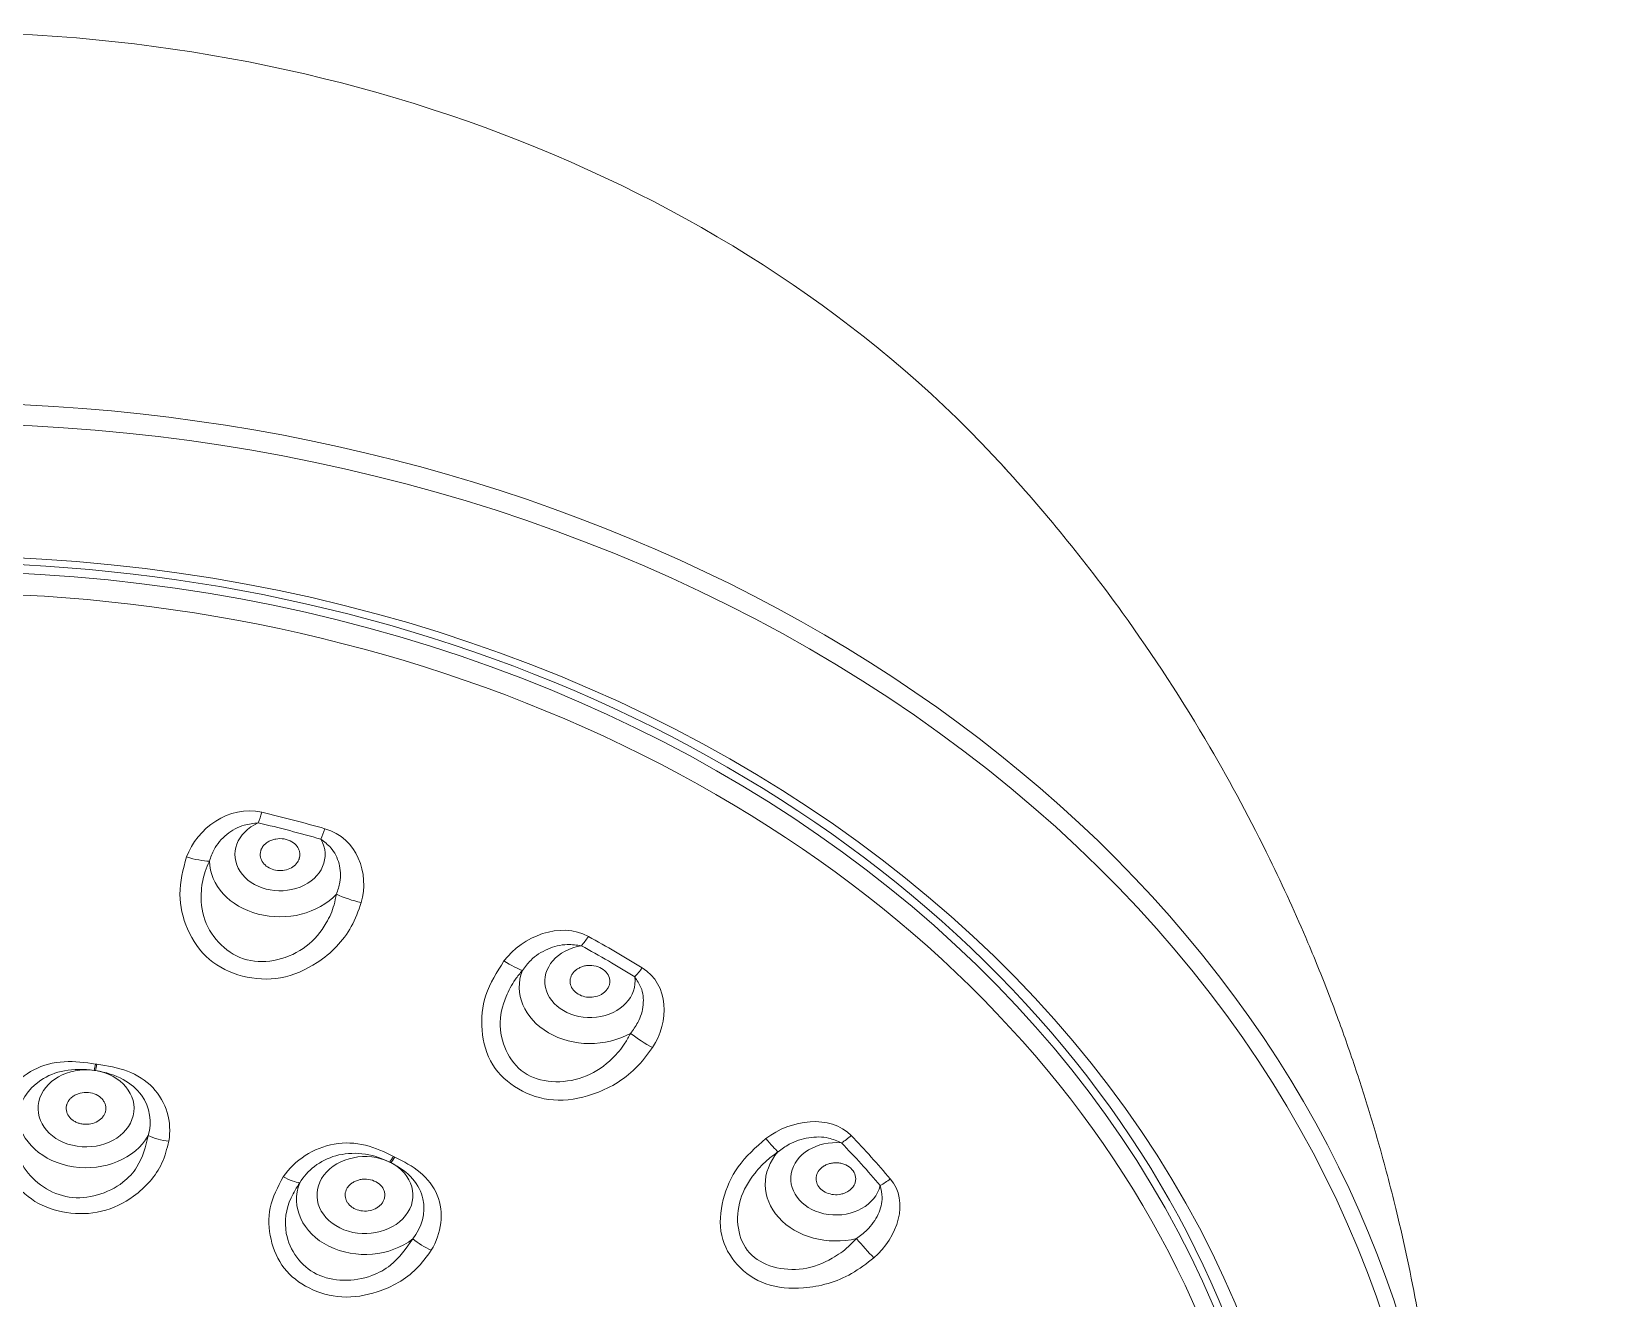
# Model space of a CAD drawing. Extents: x 4791 to 7950, y -233 to 2082.
# Drawn here: x 5966.47 to 6005.82, y 1199.62 to 1231.55 of the extents above; entities that cross this region are included whole.
import ezdxf

# ---------------------------------------------------------------- set-up
doc = ezdxf.new("R2010")
doc.units = 0
doc.header["$LTSCALE"] = 1.7
doc.header["$MEASUREMENT"] = 0
doc.layers.add('1', color=7, linetype='CONTINUOUS', true_color=0xffffff)

msp = doc.modelspace()

# ---------------------------------------------------------------- linework, layer by layer
at = {"layer": '1', "color": 7, "linetype": 'Continuous', "lineweight": 18}
for centre, major_axis, ratio, start_param, end_param in [((5964.082, 1204.797), (33.305, 0), 0.802817, 0.629961, 2.507366), ((5964.082, 1191.685), (-37.999, 0), 0.802817, 2.426765, 7.349349), ((5964.082, 1190.784), (34.11, 0), 0.802817, 0, 3.141593), ((5964.082, 1190.7), (-33.944, 0), 0.802817, 3.141593, 6.283185), ((5972.187, 1212.208), (-0.229, -0.973), 0.16784, 0.951643, 1.265531), ((5973.763, 1211.797), (0.276, 0.961), 0.200494, 4.102055, 4.415943), ((5980.326, 1209.112), (-0.481, -0.877), 0.336418, 1.020764, 1.334653), ((5981.668, 1208.33), (0.527, 0.85), 0.364196, 4.180832, 4.49472), ((5968.053, 1205.854), (0.118, 0.791), 0.109054, 4.081722, 4.316137), ((5968.09, 1205.849), (-0.119, -0.791), 0.110058, 0.940282, 1.174697), ((5986.876, 1204.149), (-0.721, -0.693), 0.472065, 1.144914, 1.458802), ((5975.495, 1203.546), (0.356, 0.717), 0.313438, 4.148942, 4.383357), ((5975.526, 1203.53), (-0.357, -0.716), 0.314306, 1.007828, 1.242243), ((5987.851, 1203.072), (0.761, 0.648), 0.492247, 4.315571, 4.62946)]:
    msp.add_ellipse(centre, major_axis=major_axis, ratio=ratio, start_param=start_param, end_param=end_param, dxfattribs=at)
at = {"layer": '1', "color": 7, "linetype": 'Continuous', "lineweight": 13}
for centre, major_axis, ratio, start_param, end_param in [((5964.082, 1191.41), (37.699, 0), 0.802817, 5.785835, 9.921285), ((5964.082, 1190.416), (33.622, 0), 0.802817, 0, 3.141593), ((5964.082, 1189.464), (-29.098, 0), 0.802817, 4.369432, 4.427027), ((5972.735, 1210.813), (1.136, 0), 0.802817, 2.074479, 6.721981), ((5964.082, 1189.435), (28.789, 0), 0.802817, 1.22784, 1.285435), ((5970.314, 1211.095), (-0.938, 0.346), 0.301971, 1.752604, 2.430633), ((5972.735, 1210.674), (-1.779, 0), 0.802817, 0.018537, 2.494737), ((5974.667, 1209.959), (-0.961, 0.275), 0.315359, 1.100552, 1.778581), ((5964.082, 1189.464), (-29.098, 0), 0.802817, 4.055273, 4.112868), ((5980.54, 1207.62), (1.136, 0), 0.802817, 1.76032, 6.407821), ((5964.082, 1189.435), (28.789, 0), 0.802817, 0.91368, 0.971275), ((5978.224, 1208.504), (-0.796, 0.606), 0.214964, 1.922101, 2.60013), ((5980.54, 1207.481), (-1.779, 0), 0.802817, 5.987563, 8.463763), ((5981.927, 1206.344), (-0.836, 0.549), 0.240428, 1.277333, 1.955362), ((5967.849, 1204.421), (1.209, 0), 0.802817, 1.401382, 7.653797), ((5964.082, 1188.256), (21.895, 0), 0.802817, 1.38514, 1.386853), ((5964.082, 1188.243), (21.709, 0), 0.802817, 1.38514, 1.386853), ((5967.849, 1204.309), (-1.723, 0), 0.802817, 0.059394, 2.712599), ((5969.884, 1203.927), (-0.787, 0.141), 0.403366, 1.009021, 1.705884), ((5984.75, 1204.078), (-0.603, 0.798), 0.084061, 2.055407, 2.733436), ((5986.735, 1202.647), (1.136, 0), 0.802817, 1.44616, 6.093662), ((5964.082, 1189.435), (28.789, 0), 0.802817, 0.599521, 0.657116), ((5964.082, 1189.464), (-29.098, 0), 0.802817, 3.741114, 3.798709), ((5974.874, 1202.236), (1.209, 0), 0.802817, 1.031783, 7.284197), ((5964.082, 1188.243), (21.709, 0), 0.802817, 1.015541, 1.017254), ((5964.082, 1188.256), (21.895, 0), 0.802817, 1.015541, 1.017254), ((5986.735, 1202.508), (-1.779, 0), 0.802817, 5.673404, 8.149603), ((5972.744, 1203.038), (-0.663, 0.447), 0.318237, 1.891641, 2.588505), ((5974.874, 1202.124), (-1.723, 0), 0.802817, 5.97298, 8.626186), ((5976.435, 1201.203), (-0.679, 0.422), 0.329815, 1.229332, 1.926196), ((5987.44, 1201.105), (-0.653, 0.758), 0.119109, 1.420009, 2.098038)]:
    msp.add_ellipse(centre, major_axis=major_axis, ratio=ratio, start_param=start_param, end_param=end_param, dxfattribs=at)
at = {"layer": '1', "color": 7, "linetype": 'Continuous', "lineweight": 18}
msp.add_ellipse((5964.082, 1190.624), major_axis=(-34.52, 0), ratio=0.802817, dxfattribs=at)
for points, knots in [([(6002.081, 1191.852), (6002.07, 1193.214), (6001.936, 1195.673), (6001.48, 1198.956), (6000.965, 1201.432), (6000.496, 1203.245), (6000.076, 1204.663), (5999.65, 1205.949), (5999.172, 1207.256), (5998.531, 1208.847), (5997.56, 1210.978), (5996.052, 1213.795), (5993.845, 1217.184), (5991.987, 1219.466), (5990.9, 1220.652)], [0, 0, 0, 0, 0.128474, 0.233219, 0.313212, 0.367991, 0.411653, 0.454626, 0.496901, 0.544064, 0.617151, 0.71802, 0.846086, 1, 1, 1, 1]), ([(5972.187, 1211.612), (5972.066, 1211.599), (5971.778, 1211.567), (5971.37, 1211.337), (5971.078, 1211), (5970.991, 1210.748), (5970.956, 1210.647)], [0, 0, 0, 0, 0.208279, 0.500324, 0.801781, 1, 1, 1, 1]), ([(5973.211, 1210.69), (5973.213, 1210.696), (5973.218, 1210.709), (5973.226, 1210.736), (5973.236, 1210.785), (5973.236, 1210.855), (5973.214, 1210.937), (5973.158, 1211.04), (5973.04, 1211.146), (5972.843, 1211.218), (5972.661, 1211.218), (5972.526, 1211.181), (5972.435, 1211.138), (5972.358, 1211.081), (5972.308, 1211.025), (5972.281, 1210.983), (5972.268, 1210.958), (5972.261, 1210.943), (5972.257, 1210.93), (5972.252, 1210.917), (5972.245, 1210.895), (5972.23, 1210.824), (5972.238, 1210.735), (5972.28, 1210.642), (5972.342, 1210.557), (5972.452, 1210.472), (5972.62, 1210.413), (5972.807, 1210.407), (5972.986, 1210.455), (5973.107, 1210.537), (5973.174, 1210.617), (5973.199, 1210.663), (5973.209, 1210.686), (5973.211, 1210.69)], [0, 0, 0, 0, 0.007812, 0.015625, 0.03125, 0.0625, 0.09375, 0.125, 0.1875, 0.25, 0.3125, 0.34375, 0.375, 0.40625, 0.4375, 0.453125, 0.460938, 0.46875, 0.472656, 0.476562, 0.484375, 0.5, 0.5625, 0.59375, 0.625, 0.6875, 0.75, 0.8125, 0.875, 0.9375, 0.96875, 0.996094, 1, 1, 1, 1]), ([(5974.154, 1209.813), (5974.189, 1209.914), (5974.277, 1210.167), (5974.251, 1210.586), (5974.065, 1210.97), (5973.852, 1211.133), (5973.763, 1211.201)], [0, 0, 0, 0, 0.200427, 0.49953, 0.790892, 1, 1, 1, 1]), ([(5980.326, 1208.516), (5980.208, 1208.533), (5979.922, 1208.574), (5979.459, 1208.455), (5979.071, 1208.205), (5978.905, 1207.984), (5978.839, 1207.897)], [0, 0, 0, 0, 0.208279, 0.500324, 0.801781, 1, 1, 1, 1]), ([(5980.945, 1207.385), (5980.95, 1207.39), (5980.96, 1207.402), (5980.978, 1207.425), (5981.006, 1207.469), (5981.033, 1207.536), (5981.044, 1207.619), (5981.03, 1207.731), (5980.959, 1207.861), (5980.799, 1207.978), (5980.626, 1208.023), (5980.483, 1208.022), (5980.38, 1208.004), (5980.285, 1207.969), (5980.216, 1207.928), (5980.174, 1207.894), (5980.153, 1207.874), (5980.14, 1207.861), (5980.13, 1207.85), (5980.121, 1207.839), (5980.106, 1207.82), (5980.064, 1207.756), (5980.037, 1207.669), (5980.042, 1207.57), (5980.068, 1207.475), (5980.14, 1207.366), (5980.277, 1207.269), (5980.453, 1207.216), (5980.641, 1207.218), (5980.788, 1207.265), (5980.883, 1207.325), (5980.924, 1207.362), (5980.943, 1207.382), (5980.945, 1207.385)], [0, 0, 0, 0, 0.007812, 0.015625, 0.03125, 0.0625, 0.09375, 0.125, 0.1875, 0.25, 0.3125, 0.34375, 0.375, 0.40625, 0.4375, 0.453125, 0.460938, 0.46875, 0.472656, 0.476562, 0.484375, 0.5, 0.5625, 0.59375, 0.625, 0.6875, 0.75, 0.8125, 0.875, 0.9375, 0.96875, 0.996094, 1, 1, 1, 1]), ([(5981.559, 1206.31), (5981.626, 1206.399), (5981.792, 1206.619), (5981.91, 1207.026), (5981.868, 1207.439), (5981.727, 1207.647), (5981.668, 1207.734)], [0, 0, 0, 0, 0.200427, 0.49953, 0.790892, 1, 1, 1, 1]), ([(5968.341, 1204.349), (5968.344, 1204.362), (5968.349, 1204.388), (5968.351, 1204.442), (5968.34, 1204.51), (5968.307, 1204.588), (5968.238, 1204.683), (5968.109, 1204.777), (5967.91, 1204.831), (5967.734, 1204.818), (5967.606, 1204.775), (5967.521, 1204.727), (5967.45, 1204.667), (5967.397, 1204.598), (5967.371, 1204.541), (5967.36, 1204.502), (5967.354, 1204.476), (5967.344, 1204.405), (5967.364, 1204.288), (5967.443, 1204.177), (5967.532, 1204.107), (5967.61, 1204.066), (5967.696, 1204.036), (5967.817, 1204.015), (5967.976, 1204.022), (5968.151, 1204.088), (5968.26, 1204.182), (5968.31, 1204.262), (5968.331, 1204.311), (5968.338, 1204.336), (5968.341, 1204.349)], [0, 0, 0, 0, 0.015625, 0.03125, 0.0625, 0.09375, 0.125, 0.1875, 0.25, 0.3125, 0.34375, 0.375, 0.40625, 0.4375, 0.46875, 0.476562, 0.484375, 0.5, 0.5625, 0.625, 0.65625, 0.6875, 0.71875, 0.75, 0.8125, 0.875, 0.9375, 0.96875, 0.984375, 1, 1, 1, 1]), ([(5986.876, 1203.552), (5986.77, 1203.598), (5986.516, 1203.708), (5986.043, 1203.707), (5985.597, 1203.563), (5985.368, 1203.393), (5985.277, 1203.326)], [0, 0, 0, 0, 0.208279, 0.500324, 0.801781, 1, 1, 1, 1]), ([(5987.029, 1202.323), (5987.036, 1202.327), (5987.05, 1202.335), (5987.076, 1202.353), (5987.119, 1202.388), (5987.171, 1202.445), (5987.213, 1202.521), (5987.243, 1202.631), (5987.225, 1202.773), (5987.119, 1202.923), (5986.971, 1203.009), (5986.835, 1203.044), (5986.73, 1203.052), (5986.626, 1203.042), (5986.544, 1203.02), (5986.492, 1202.999), (5986.464, 1202.985), (5986.447, 1202.975), (5986.433, 1202.968), (5986.42, 1202.959), (5986.398, 1202.945), (5986.334, 1202.895), (5986.275, 1202.818), (5986.241, 1202.723), (5986.229, 1202.626), (5986.256, 1202.505), (5986.349, 1202.378), (5986.496, 1202.284), (5986.676, 1202.239), (5986.834, 1202.248), (5986.947, 1202.282), (5987, 1202.306), (5987.026, 1202.321), (5987.029, 1202.323)], [0, 0, 0, 0, 0.007812, 0.015625, 0.03125, 0.0625, 0.09375, 0.125, 0.1875, 0.25, 0.3125, 0.34375, 0.375, 0.40625, 0.4375, 0.453125, 0.460938, 0.46875, 0.472656, 0.476562, 0.484375, 0.5, 0.5625, 0.59375, 0.625, 0.6875, 0.75, 0.8125, 0.875, 0.9375, 0.96875, 0.996094, 1, 1, 1, 1]), ([(5975.301, 1202.026), (5975.309, 1202.037), (5975.325, 1202.061), (5975.351, 1202.111), (5975.372, 1202.177), (5975.377, 1202.259), (5975.355, 1202.368), (5975.277, 1202.492), (5975.115, 1202.601), (5974.946, 1202.64), (5974.807, 1202.636), (5974.706, 1202.617), (5974.613, 1202.581), (5974.532, 1202.532), (5974.482, 1202.487), (5974.454, 1202.454), (5974.437, 1202.431), (5974.396, 1202.367), (5974.363, 1202.253), (5974.386, 1202.127), (5974.438, 1202.036), (5974.491, 1201.974), (5974.558, 1201.922), (5974.662, 1201.866), (5974.814, 1201.828), (5975.006, 1201.838), (5975.15, 1201.894), (5975.233, 1201.954), (5975.274, 1201.994), (5975.292, 1202.015), (5975.301, 1202.026)], [0, 0, 0, 0, 0.015625, 0.03125, 0.0625, 0.09375, 0.125, 0.1875, 0.25, 0.3125, 0.34375, 0.375, 0.40625, 0.4375, 0.46875, 0.476562, 0.484375, 0.5, 0.5625, 0.625, 0.65625, 0.6875, 0.71875, 0.75, 0.8125, 0.875, 0.9375, 0.96875, 0.984375, 1, 1, 1, 1]), ([(5987.253, 1201.142), (5987.345, 1201.21), (5987.574, 1201.38), (5987.823, 1201.741), (5987.93, 1202.145), (5987.874, 1202.378), (5987.851, 1202.476)], [0, 0, 0, 0, 0.200427, 0.49953, 0.790892, 1, 1, 1, 1])]:
    msp.add_open_spline(points, degree=3, knots=knots, dxfattribs=at)
at = {"layer": '1', "color": 7, "linetype": 'Continuous', "lineweight": 13}
for points in [[(5972.274, 1211.879), (5971.449, 1212.073), (5970.645, 1211.469), (5970.381, 1210.753)], [(5974.781, 1209.605), (5974.989, 1210.333), (5974.68, 1211.23), (5973.867, 1211.463)], [(5980.501, 1208.75), (5979.791, 1209.139), (5978.849, 1208.757), (5978.375, 1208.135)], [(5982.119, 1205.952), (5982.543, 1206.599), (5982.54, 1207.536), (5981.856, 1207.959)], [(5987.121, 1203.733), (5986.595, 1204.279), (5985.607, 1204.142), (5984.971, 1203.662)], [(5987.691, 1200.656), (5988.291, 1201.174), (5988.593, 1202.072), (5988.105, 1202.645)]]:
    msp.add_open_spline(points, degree=3, dxfattribs=at)
for points, knots in [([(5974.781, 1209.605), (5974.707, 1209.398), (5974.566, 1208.998), (5974.175, 1208.48), (5973.593, 1208.001), (5972.774, 1207.633), (5971.771, 1207.693), (5970.885, 1208.122), (5970.362, 1208.907), (5970.134, 1209.83), (5970.297, 1210.44), (5970.381, 1210.753)], [0, 0, 0, 0, 0.087456, 0.169153, 0.25014, 0.377375, 0.499739, 0.622279, 0.749894, 0.871256, 1, 1, 1, 1]), ([(5970.956, 1210.647), (5970.919, 1210.561), (5970.816, 1210.324), (5970.721, 1209.82), (5970.8, 1208.917), (5971.419, 1208.288), (5972.388, 1208.036), (5973.285, 1208.27), (5973.878, 1208.999), (5974.089, 1209.472), (5974.137, 1209.723), (5974.154, 1209.813)], [0, 0, 0, 0, 0.046355, 0.127416, 0.254336, 0.50001, 0.500136, 0.746142, 0.872777, 0.954138, 1, 1, 1, 1]), ([(5982.119, 1205.952), (5981.985, 1205.771), (5981.725, 1205.422), (5981.196, 1205.021), (5980.501, 1204.704), (5979.619, 1204.552), (5978.703, 1204.857), (5978.011, 1205.486), (5977.773, 1206.368), (5977.853, 1207.31), (5978.198, 1207.855), (5978.375, 1208.135)], [0, 0, 0, 0, 0.087456, 0.169153, 0.25014, 0.377375, 0.499739, 0.622279, 0.749894, 0.871256, 1, 1, 1, 1]), ([(5978.839, 1207.897), (5978.778, 1207.823), (5978.611, 1207.62), (5978.369, 1207.159), (5978.165, 1206.272), (5978.547, 1205.516), (5979.371, 1205.035), (5980.279, 1205.041), (5981.055, 1205.595), (5981.396, 1205.998), (5981.516, 1206.227), (5981.559, 1206.31)], [0, 0, 0, 0, 0.046355, 0.127416, 0.254336, 0.50001, 0.500136, 0.746142, 0.872777, 0.954138, 1, 1, 1, 1]), ([(5968.087, 1205.537), (5967.829, 1205.575), (5967.562, 1205.613), (5967.03, 1205.58), (5966.767, 1205.511), (5966.07, 1205.155), (5965.734, 1204.715), (5965.629, 1204.24)], [0, 0, 0, 0, 0.25, 0.25, 0.5, 0.5, 1, 1, 1, 1]), ([(5966.129, 1204.227), (5966.173, 1204.569), (5966.375, 1204.908), (5966.878, 1205.243), (5967.08, 1205.327), (5967.537, 1205.413), (5967.793, 1205.414), (5968.053, 1205.377)], [0, 0, 0, 0, 0.5, 0.5, 0.75, 0.75, 1, 1, 1, 1]), ([(5969.934, 1203.594), (5970.019, 1204.073), (5969.875, 1204.583), (5969.355, 1205.124), (5969.134, 1205.265), (5968.645, 1205.451), (5968.385, 1205.492), (5968.124, 1205.531)], [0, 0, 0, 0, 0.5, 0.5, 0.75, 0.75, 1, 1, 1, 1]), ([(5968.09, 1205.372), (5968.352, 1205.331), (5968.586, 1205.257), (5968.976, 1205.043), (5969.13, 1204.906), (5969.465, 1204.443), (5969.515, 1204.069), (5969.416, 1203.734)], [0, 0, 0, 0, 0.25, 0.25, 0.5, 0.5, 1, 1, 1, 1]), ([(5969.934, 1203.594), (5969.887, 1203.407), (5969.796, 1203.047), (5969.479, 1202.571), (5968.984, 1202.125), (5968.264, 1201.765), (5967.357, 1201.746), (5966.51, 1202.031), (5965.919, 1202.642), (5965.543, 1203.407), (5965.6, 1203.959), (5965.629, 1204.24)], [0, 0, 0, 0, 0.087607, 0.169371, 0.250856, 0.377447, 0.501128, 0.621802, 0.747777, 0.872041, 1, 1, 1, 1]), ([(5966.129, 1204.227), (5966.1, 1204.087), (5966.008, 1203.646), (5966.234, 1202.751), (5966.966, 1202.255), (5967.886, 1202.118), (5968.61, 1202.33), (5969.237, 1203.017), (5969.347, 1203.459), (5969.416, 1203.734)], [0, 0, 0, 0, 0.080562, 0.253207, 0.499831, 0.500495, 0.747529, 0.843295, 1, 1, 1, 1]), ([(5975.592, 1203.209), (5975.369, 1203.319), (5975.137, 1203.432), (5974.633, 1203.555), (5974.362, 1203.566), (5973.58, 1203.431), (5973.099, 1203.114), (5972.818, 1202.696)], [0, 0, 0, 0, 0.25, 0.25, 0.5, 0.5, 1, 1, 1, 1]), ([(5987.691, 1200.656), (5987.509, 1200.516), (5987.158, 1200.244), (5986.542, 1199.989), (5985.802, 1199.855), (5984.943, 1199.924), (5984.203, 1200.439), (5983.774, 1201.211), (5983.844, 1202.115), (5984.224, 1202.998), (5984.717, 1203.436), (5984.971, 1203.662)], [0, 0, 0, 0, 0.087456, 0.169153, 0.25014, 0.377375, 0.499739, 0.622279, 0.749894, 0.871256, 1, 1, 1, 1]), ([(5973.233, 1202.546), (5973.413, 1202.855), (5973.739, 1203.115), (5974.345, 1203.283), (5974.568, 1203.303), (5975.03, 1203.252), (5975.269, 1203.179), (5975.495, 1203.069)], [0, 0, 0, 0, 0.5, 0.5, 0.75, 0.75, 1, 1, 1, 1]), ([(5975.526, 1203.053), (5975.752, 1202.939), (5975.937, 1202.802), (5976.208, 1202.489), (5976.293, 1202.316), (5976.411, 1201.785), (5976.304, 1201.419), (5976.076, 1201.133)], [0, 0, 0, 0, 0.25, 0.25, 0.5, 0.5, 1, 1, 1, 1]), ([(5976.541, 1200.846), (5976.806, 1201.273), (5976.871, 1201.794), (5976.602, 1202.454), (5976.453, 1202.651), (5976.074, 1202.966), (5975.85, 1203.08), (5975.624, 1203.193)], [0, 0, 0, 0, 0.5, 0.5, 0.75, 0.75, 1, 1, 1, 1]), ([(5985.277, 1203.326), (5985.199, 1203.27), (5984.984, 1203.115), (5984.619, 1202.731), (5984.152, 1201.93), (5984.258, 1201.112), (5984.857, 1200.45), (5985.689, 1200.234), (5986.571, 1200.578), (5987.007, 1200.881), (5987.188, 1201.073), (5987.253, 1201.142)], [0, 0, 0, 0, 0.046355, 0.127416, 0.254336, 0.50001, 0.500136, 0.746142, 0.872777, 0.954138, 1, 1, 1, 1]), ([(5976.541, 1200.846), (5976.425, 1200.684), (5976.202, 1200.371), (5975.725, 1200.014), (5975.094, 1199.737), (5974.29, 1199.606), (5973.444, 1199.85), (5972.773, 1200.363), (5972.465, 1201.108), (5972.415, 1201.937), (5972.682, 1202.441), (5972.818, 1202.696)], [0, 0, 0, 0, 0.087607, 0.169371, 0.250856, 0.377447, 0.501128, 0.621802, 0.747777, 0.872041, 1, 1, 1, 1]), ([(5973.233, 1202.546), (5973.154, 1202.423), (5972.904, 1202.033), (5972.773, 1201.123), (5973.26, 1200.445), (5974.056, 1200.05), (5974.805, 1200.041), (5975.642, 1200.508), (5975.91, 1200.894), (5976.076, 1201.133)], [0, 0, 0, 0, 0.080562, 0.253207, 0.499831, 0.500495, 0.747529, 0.843295, 1, 1, 1, 1])]:
    msp.add_open_spline(points, degree=3, knots=knots, dxfattribs=at)

doc.saveas('drawing.dxf')
